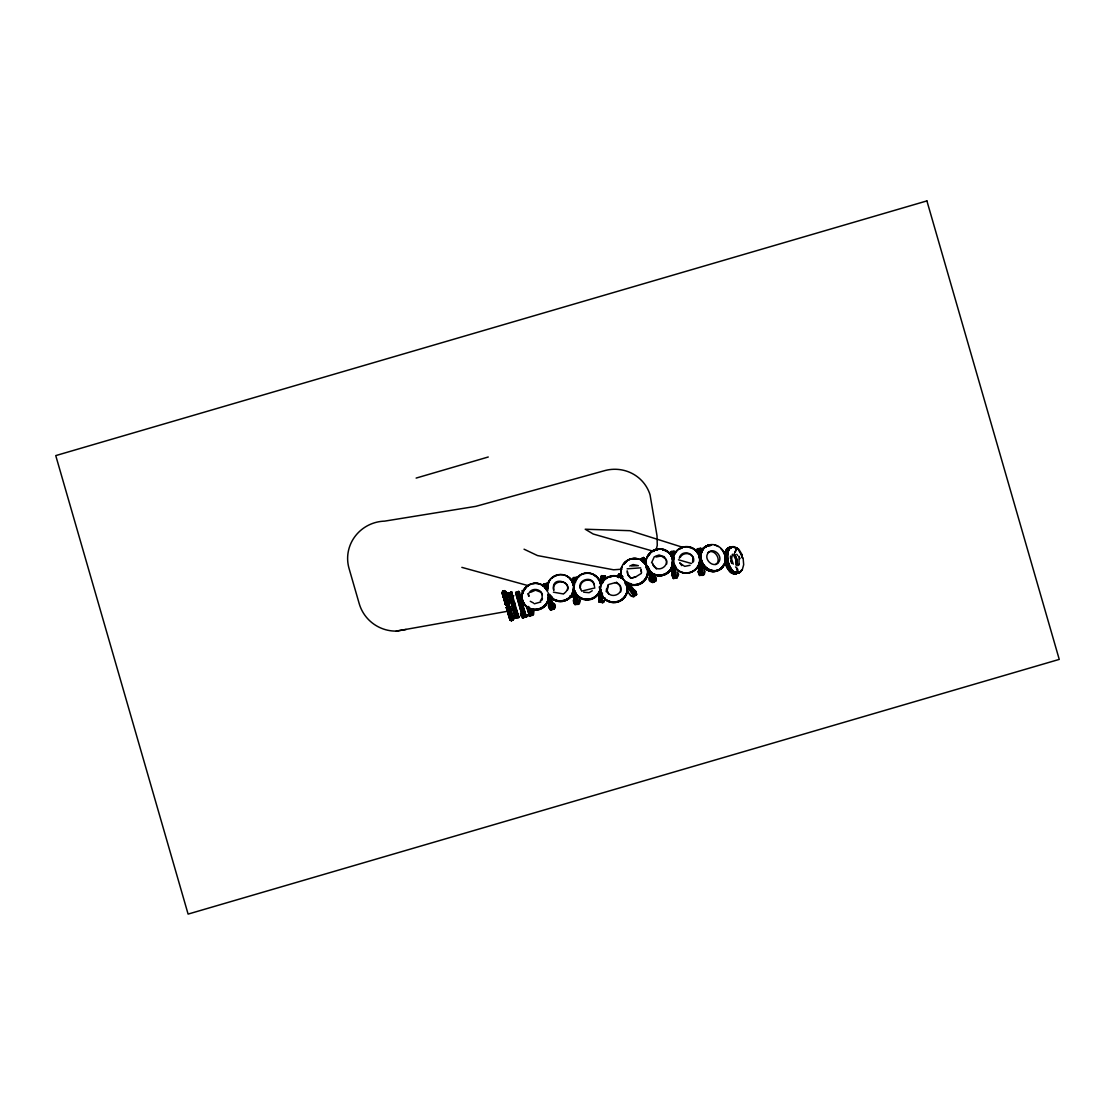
<?xml version="1.0" encoding="UTF-8"?>
<svg xmlns="http://www.w3.org/2000/svg" width="1115" height="1115" viewBox="0 0 1115 1115"><rect width="100%" height="100%" fill="white"/><g stroke="black" fill="none" stroke-linecap="round" stroke-linejoin="round"><path stroke-width="1.5" d="M599.34 587.967L599.382 586.685M726.172 557.389L726.687 557.165M726.353 557.514L726.409 557.835M727.189 559.298L726.534 559.66M727.022 559.117L726.673 559.869L726.646 559.061M699.635 567.911L699.384 569.584M547.953 585.347L547.911 588.859L548.009 585.514M678.241 574.573L677.209 576.692M697.99 571.382L699.216 575.033L701.447 574.713A13.505 0.808 85 0 1 699.384 562.852M698.38 571.451L698.478 572.734M671.606 558.322C674.018 560.288 669.404 574.35 672.275 565.361M672.206 565.347L672.373 561.765M672.345 565.528L672.526 562.169M666.672 564.065L666.519 560.552L664.206 556.706M693.474 561.723C695.871 552.97 681.265 548.803 679.272 558.281M573.291 600.205L573.668 602.393M572.971 583.619C575.131 586.253 569.723 605.807 573.709 587.326M606.239 591.689L606.504 588.887M606.63 591.731L606.894 588.929M520.468 613.919L522.294 617.877L524.385 617.264M520.858 614.017L521.137 615.856L522.587 616.86M528.677 596.107L527.994 593.751M529.054 596.204L528.343 593.556M548.301 605.779L550.127 609.752L551.535 609.431L549.625 603.675M548.692 605.877L548.97 607.731M735.51 566.964C741.768 570.546 733.294 576.483 730.269 571.619M580.357 587.229C579.981 580.371 590.114 577.319 593.556 583.27M567.605 590.002C570.35 578.783 550.726 579.535 553.89 590.49M527.395 614.839L527.172 616.497L525.862 617.194M735.844 564.957L735.802 559.702L733.517 555.033M737.057 565.863L737.001 559.396L734.172 553.653M739.064 564.218L739.022 558.963M620.748 591.828L620.288 585.64L616.372 582.142M656.052 550.253L657.265 545.319L657.014 535.744L650.059 494.851A37.576 36.572 -19.8 0 0 603.452 470.99L475.91 506.335L384.619 521.137A37.576 36.572 -19.8 0 0 349.023 568.357L359.169 603.494A38.008 37.659 18.5 0 0 396.229 631.118L508.203 611.159M671.801 573.668L671.69 575.898M704.234 574.601L705.056 571.521L703.774 568.929M630.728 583.702L627.787 582.741M671.272 568.748L672.192 565.124M692.54 562.587L693.014 557.361M572.037 593.431L573.333 590.448M554.81 606.727L554.81 605.361M729.057 548.176L731.886 547.298A13.505 7.443 77.1 0 0 725.14 555.465M541.765 600.358L542.461 598.657M732.388 554.239L731.607 558.936L733.252 564.176M738.548 565.5L739.078 564.19M742.172 570.197L743.677 564.72L743.106 557.946M651.522 562.852L654.407 556.552M736.012 549.834C731.928 557.765 739.58 546.852 734.269 546.935M608.051 584.706L606.797 589.905L608.581 593.947M608.372 585.556L607.104 590.769M718.311 562.643C723.928 556.399 713.363 546.615 708.373 552.664C702.798 558.922 713.349 568.678 718.339 562.629M579.326 602.393L579.187 598.866M680.206 557.416C682.478 552.761 689.697 552.176 692.527 556.58M704.095 573.333L704.248 570.336M529.067 592.999C532.022 587.173 541.583 588.971 542.406 595.062M540.343 600.985L542.155 597.807L542.127 594.295M651.606 572.58L654.477 577.904M649.515 570.49L651.815 573.152L649.362 570.295M604.469 600.539L603.522 601.25M635.62 594.657C633.111 599.312 629.111 594.894 627.801 591.034M636.135 594.225L636.08 591.87M592.26 590.769L589.096 592.692L583.675 592.19M530.489 592.386L535.507 590.197L540.566 592.093M564.037 593.473C577.11 583.521 550.908 573.765 553.584 589.626M676.178 568.12L674.547 564.706M571.563 580.762L573.04 584.051M571.716 581.18L573.096 584.218M629.724 566.072L633.097 564.538L638.393 565.681M631.076 578.295L635.759 576.845L641.32 573.431M736.346 572.051L737.6 570.197L736.541 568.859M708.025 552.482C714.576 548.134 722.255 560.427 715.663 564.552M651.606 580.845L652.805 582.657L652.331 582.002M655.564 556.176L659.077 555.005L664.219 556.706M655.885 557.04L661.237 555.981L665.725 558.922M690.074 565.305L684.708 566.364L680.234 563.409M579.34 603.717L580.344 600.567L579.284 598.128M533.541 614.686L533.862 611.48L532.078 609.25M513.527 595.521L513.82 595.842M508.175 602.184L508.482 602.978M512.83 619.578L509.025 606.588M631.62 565.946L637.069 565.709M416.132 478.084L488.259 456.997M530.169 615.522L532.775 614.909L532.273 613.668M534.308 603.8L540.845 601.961M608.79 584.455L615.09 582.685M631.327 578.1L635.759 576.845M730.632 548.064L731.329 547.883M581.765 591.062L594.95 587.926M627.104 587.368L625.794 583.814M519.423 592.246L519.534 592.762M528.928 616.024L527.757 614.741M396.229 631.118L406.139 629.487M734.98 572.357L735.691 572.274M698.213 566.42A13.505 0.808 85 0 0 699.983 574.866L700.15 575.005A13.505 0.808 85 0 1 698.422 566.406M677.084 577.695L678.631 574.532L677.363 571.939M622.017 569.18L613.557 569.793L537.486 555.563L524.05 549.193M627.104 568.817L640.637 567.842M576.093 603.201L577.682 603.104M573.305 591.926A13.505 0.906 86.8 0 0 575.173 603.828L575.34 603.954M577.194 603.842L578.504 603.773M553.416 592.177L563.563 593.988M614.867 582.601L618.309 583.828L620.595 586.504M461.847 567.368L528.426 585.723M654.003 551.437L593.194 534.015L585.208 529.221L630.156 530.698L682.91 547.381M678.464 559.786L691.412 563.493M550.42 608.734L549.361 608.219M533.486 602.992L530.266 601.278M569.876 595.898L572.803 597.208M631.383 595.856L629.794 594.016M598.922 601.752L603.94 602.225L605.097 597.933M654.63 567.117C659.69 571.953 668.554 565.807 666.212 559.702M656.47 568.985L652.637 564.12M553.667 603.898L554.559 604.776M532.329 610.128L533.472 611.591M654.826 576.037L656.164 578.378M650.742 581.222L649.571 579.019M634.937 590.309L635.926 591.452M630.017 577.026L627.717 574.35M630.323 577.891L628.038 575.215L627.146 570.796M553.416 603.006C555.939 604.274 556.413 610.1 552.273 609.027L552.413 609.612M550.336 595.48L552.622 597.919L550.266 595.521M681.739 565.639L679.746 562.643M653.432 565.751L654.63 567.117M677.418 572.873L678.115 573.932M540.566 592.079L541.709 593.487M641.696 558.044L644.066 561.946M640.456 559.173L641.78 560.594M655.313 580.441L655.968 581.013L654.589 577.695M654.157 581.04L654.63 581.709L654.087 580.19M653.111 581.598L653.571 582.253L653.028 580.734M738.813 549.249L742.06 554.629M738.729 550.434L741.573 555.172M736.722 554.28L737.684 555.577M655.118 576.803L655.718 577.932M735.621 548.357L736.067 549.319M644.777 559.033L643.62 557.528M643.731 557.695L645.71 561.082M643.313 557.918L644.177 559.34M643.146 558.016L643.996 559.437M642.575 558.308L643.439 559.73M654.115 579.368L654.965 580.804M641.348 558.95L642.379 560.274M653.934 579.466L654.798 580.887M640.749 559.256L641.613 560.678M644.707 558.908L645.892 560.998M644.108 559.214L645.292 561.305M643.94 559.312L646.477 563.842M643.369 559.605L644.554 561.695M642.324 560.148L643.508 562.239M642.142 560.246L643.327 562.336M644.512 561.598L645.947 564.204M644.024 561.849L645.446 564.469M647.871 567.298L649.515 570.699M645.947 567.214L646.519 568.079M648.052 566.768L649.683 569.89M647.481 567.061L652.136 576.107M646.993 567.326L652.819 578.769M646.254 567.716L652.916 580.957M674.631 565.138L676.248 568.079M649.055 574.127L647.467 571.047L648.874 574.211M652.01 572.511L653.474 575.396M651.411 572.831L652.693 575.8L651.244 572.915M649.627 573.765L651.076 576.65M649.028 574.072L650.491 576.957M648.846 574.169L650.31 577.054M573.807 602.741L574.49 603.995L577.18 603.675A13.505 0.906 86.8 0 1 575.368 591.814M734.952 554.838L736.778 559.437L737.21 564.399M653.418 575.326L654.644 577.807M652.832 575.633L653.878 578.211M652.094 576.023L653.306 578.504M651.035 576.567L652.261 579.061M650.435 576.887L651.662 579.368M650.268 576.971L651.481 579.466M735.788 557.389L736.834 563.897M731.928 563.089L731.245 560.957M654.407 577.793L655.313 579.716M653.989 578.016L655.16 581.11M653.251 578.406L654.157 580.316M652.763 578.657L654.115 581.668M652.191 578.95L653.097 580.873M651.592 579.256L652.498 581.18M651.425 579.354L652.777 582.365M547.005 583.619L546.963 583.842M546.155 583.856L546.671 585.417M545.556 584.037L545.514 584.26M544.873 583.87L545.416 585.361M544.413 584.371L544.371 584.595M543.758 584.553L543.73 584.79M554.197 608.553L554.308 608.609M553.361 608.79L553.402 608.567M551.423 609.361L551.646 609.083M550.768 609.557L550.81 609.32M523.688 590.434L523.646 590.657M523.033 590.448L522.851 590.894M522.419 590.797L522.196 591.075M532.413 615.466L532.329 615.048M531.409 615.215L531.451 614.978M519.172 591.744L519.13 591.981M529.625 616.274L529.04 614.616M517.722 592.177L518.043 593.779M517.193 592.33L517.151 592.553M516.384 592.567L516.705 594.17M515.743 592.748L516.245 594.309M526.168 616.748L526.405 616.456M525.527 616.929L525.834 616.943M524.914 617.111L524.956 616.888M523.59 617.501L523.618 617.278M511.492 592.19L511.464 592.427M510.851 592.386L510.809 592.609M510.238 592.567L510.21 592.79M509.708 592.72L510.029 594.337M509.053 592.734L508.872 593.18M508.454 593.082L508.231 593.375M508.119 592.818L508.579 594.755M517.444 617.501L517.471 617.278M516.914 617.654L516.942 617.431M504.133 590.657L506.768 600.177M516.301 617.835L516.343 617.612M503.729 590.866L503.91 591.8M516.106 617.891L516.147 617.668M509.346 604.051L509.039 603.02M515.646 618.031L515.688 617.794M503.534 593.25L502.907 590.811L504.496 596.636M515.464 618.086L515.492 617.849M502.642 591.089L502.642 591.312M502.935 592.009L503.381 593.933M508.733 605.877L509.29 607.996M502.712 594.42L502.043 592.567L502.391 593.738M512.998 616.943L513.653 618.811L513.304 617.626M507.409 605.793L506.614 603.745L507.088 604.915M512.552 617.375L512.259 616.456M506.851 605.654L507.2 607.187M505.959 604.999L505.067 602.922M506.963 608.525L506.558 607.299L507.604 610.588M507.353 608.679L507.646 609.487M512.579 620.316L512.496 619.355M506.795 607.982L506.349 607.313L507.018 609.78M506.391 607.633L507.06 609.501M509.625 617.961L510.154 619.536M509.876 619.41L510.126 620.177L509.123 616.637L509.597 618.142M594.309 584.929C592.567 574.755 576.399 580.051 580.594 588.943M580.316 588.163L581.347 590.602M649.083 577.096C647.216 583.521 656.679 583.675 656.178 578.574M655.411 579.493L655.759 580.804M654.826 579.8L655.341 581.027M643.55 557.375L643.815 558.559M652.846 580.831L653.376 582.058M652.428 581.054L652.944 582.267M509.165 607.187L509.262 607.912M674.018 558.253L673.767 561.458M652.944 564.984L652.637 563.284M647.94 567.73L647.759 566.545M607.327 591.647C610.142 598.588 622.407 595.229 620.818 587.382M594.002 584.065L594.56 586.643M509.43 607.856L510.475 611.94M553.807 607.382L554.197 609.097L554.043 608.386M554.057 608.762L552.998 605.487M545.514 583.884L545.946 585.208M553.165 607.564L553.597 608.902M545.374 585.222L544.831 583.702L544.984 584.413M552.97 607.619L553.402 608.957M544.371 584.218L544.761 585.403M552.357 607.8L552.942 609.459L552.789 608.748M551.827 607.954L552.26 609.292M551.033 608.191L551.465 609.515M550.573 608.33L551.019 609.389M550.378 608.386L550.81 609.71M532.468 613.612L532.9 614.95M531.827 613.808L532.259 615.132M532.064 615.187L531.019 611.926M530.489 614.198L531.075 615.856L530.921 615.146M529.695 614.435L530.461 616.024L530.308 615.313M529.667 615.898L528.621 612.623M519.116 591.591L519.562 592.915M518.935 591.647L519.367 592.971M518.475 591.786L518.907 593.11M518.28 591.842L518.726 593.166M526.405 616.846L525.36 613.571M525.778 615.578L526.224 616.902M517.681 592.009L518.071 593.208M525.332 615.703L525.764 617.041M525.137 615.759L525.569 617.097M524.524 615.94L524.97 617.264M523.994 616.093L524.426 617.417M522.587 614.393L523.827 617.599M523.228 616.47L523.883 617.515M522.545 616.511L523.325 618.114L523.172 617.403M511.646 591.981L512.036 593.166M518.489 615.912L518.935 617.236M518.74 617.292L517.695 614.017M517.848 616.093L518.28 617.431M517.653 616.149L518.099 617.487M517.485 617.654L514.74 608.762M516.956 617.822L515.911 614.546M508.412 592.929L508.844 594.253M508.217 592.985L508.649 594.309M516.343 617.989L515.297 614.727M515.715 616.72L516.147 618.044M515.074 616.916L515.701 618.184M505.653 591.354L506.001 592.497M505.583 591.703L505.792 592.511M509.067 603.912L508.454 601.961M504.384 590.588L504.733 591.326M513.276 617.822L513.625 618.978M508.454 604.428L508.705 605.194M513.081 617.919L513.416 618.992M503.701 590.783L503.952 591.549M508.607 605.222L507.534 601.835M512.412 616.957L512.649 617.64L512.44 616.79M503.673 591.633L503.423 591.089M508.008 604.567L508.356 605.292M512.315 617.445L512.343 617.264M513.053 620.275L512.956 620.079M502.99 590.992L503.339 591.731M507.924 605.417L507.325 603.536M507.395 604.748L507.646 605.501M512.705 620.372L512.008 618.518L512.482 619.689M507.339 606.072L507.701 606.811M512.036 619.731L512.301 620.372M503.52 595.117L503.004 593.598L503.297 594.42M506.726 604.943L506.977 605.696M507.102 606.142L507.353 606.908L506.99 606.17M502.28 592.386L502.614 593.445M506.614 604.971L506.865 605.738M511.674 620.679L511.423 619.912L511.562 620.707M502.071 592.4L502.433 593.542M505.555 603.773L505.875 604.846M510.963 620.038L511.325 620.776M505.346 603.8L505.694 604.943L505.374 603.591M509.959 617.668L510.168 618.365M505.374 604.093L505.778 605.097L505.276 602.894M506.781 608.623L506.433 607.466L506.754 608.818M509.903 618.853L510.238 619.912L509.931 618.658M509.694 618.867L510.043 620.024M730.924 561.04L731.691 563.479M553.193 605.431L553.848 607.522M552.357 605.682L553.193 607.717M552.399 607.94L550.963 603.285M551.214 606.016L551.869 608.107M550.42 606.253L551.061 608.33M550.615 608.469L548.984 603.856M549.765 606.435L550.42 608.525M531.855 611.675L532.51 613.766M531.674 611.731L532.315 613.821M531.214 611.87L531.855 613.947M530.406 612.093L531.479 615.104M529.876 612.26L530.531 614.337M529.277 612.428L529.918 614.518M529.736 614.574L527.381 606.867M529.081 614.755L526.74 607.062M525.179 613.626L526.015 615.661M524.719 613.766L525.36 615.842M524.524 613.821L525.179 615.898M523.911 614.003L524.566 616.079M523.381 614.156L524.036 616.233M522.768 614.337L523.423 616.414M522.127 614.518L522.782 616.609M522.587 616.665L520.245 608.957M517.89 613.961L518.531 616.051M517.89 616.233L515.353 608.595M515.757 616.86L511.45 602.504M515.297 616.999L512.956 609.292M514.461 614.964L515.116 617.055M505.848 591.94L506.28 593.375M506.071 593.403L505.722 591.494M508.635 601.877L509.081 603.313M505.68 593.445L506.196 595.619M513.109 617.166L513.402 618.086L513.039 616.665M512.802 617.041L513.694 619.132L513.471 618.254M508.106 603.299L508.482 604.511M507.646 603.438L508.133 604.609M507.409 604.818L503.395 591.006M512.05 619.815L509.039 609.654M511.395 618.686L511.994 620.372M506.266 603.842L506.74 605.013M511.437 619.996L510.503 617.32M505.151 600.678L505.611 602.588M507.98 609.78L507.283 607.09M510.712 618.895L511.074 620.01L510.614 618.923M502.893 594.337L502.377 592.762M505.666 602.839L504.788 599.94M507.562 609.25L507.869 610.198M510.015 617.919L508.593 611.773M506.656 608.358L506.949 609.278M641 569.207L641.571 572.762M552.413 602.853L553.221 605.557M553.04 605.612L551.312 599.87M551.758 603.048L552.58 605.738M552.385 605.793L550.657 600.065M550.434 603.438L551.242 606.128M550.643 606.309L548.914 600.581M531.075 609.097L531.897 611.787M530.879 609.152L531.702 611.842M530.419 609.292L531.242 611.982M530.238 609.347L531.061 612.037M530.447 612.219L528.719 606.476M529.095 609.668L529.918 612.372M528.482 609.849L529.304 612.553M528.649 612.734L526.921 607.006M524.58 610.992L525.402 613.696M524.385 611.048L525.207 613.752M523.925 611.187L524.747 613.877M523.743 611.243L524.552 613.933M523.13 611.424L523.952 614.114M522.601 611.577L523.409 614.267M521.792 611.814L522.81 614.449M521.346 611.94L522.154 614.644M517.095 611.382L517.918 614.086M517.722 614.142L515.994 608.4M516.454 611.577L517.276 614.267M515.938 614.658L510.572 596.344M515.325 614.839L510.74 599.271M513.667 612.386L514.489 615.09M506.154 592.915L506.642 594.546M505.973 593.013L506.851 595.968M508.287 600.706L508.775 602.323M508.092 600.776L508.565 602.351M512.635 615.773L513.123 617.403M505.917 594.197L506.238 595.34M512.44 615.856L512.914 617.431M505.639 594.114L506.321 596.358M510.266 609.264L510.586 610.421M505.834 595.452L505.541 594.504L505.903 595.452M507.646 601.807L508.119 603.368M510.001 609.194L510.67 611.438M512.468 618.449L511.172 614.337M507.2 601.947L507.771 603.466M511.548 617.013L512.12 618.546M507.339 603.591L503.896 591.731M506.726 603.773L504.064 594.755M511.409 618.755L507.743 606.086M506.154 602.239L506.628 603.8M511.088 618.853L508.426 609.835M505.513 600.832L505.792 601.765M505.806 602.351L506.377 603.87M507.59 607.996L508.064 609.557M505.109 600.957L505.708 602.184M509.862 615.912L510.154 616.86M510.154 617.417L510.74 618.95M502.781 593.933L503.255 595.508M509.457 616.024L510.057 617.25M502.586 593.961L503.604 597.292M505.388 603.285L504.356 599.982L504.761 601.556M509.485 616.191L509.792 617.18M504.705 601.738L505.193 603.368M506.935 609.041L507.966 612.372M509.736 618.365L508.705 615.062M509.067 616.818L509.541 618.449M552.427 602.95L550.531 596.525M551.786 603.131L549.221 594.476M550.057 600.246L550.991 603.368M550.448 603.522L547.897 594.866M548.719 600.637L549.653 603.759M548.259 600.762L549.193 603.884M548.078 600.818L548.998 603.94M528.175 606.63L529.109 609.766M527.576 606.811L528.51 609.933M524.594 611.076L521.708 601.292M524.412 611.132L521.527 601.347M523.952 611.271L522.043 604.846M523.757 611.327L521.067 601.487M522.224 608.372L523.158 611.508M522.614 611.661L517.458 593.807M520.886 608.762L522.015 611.842M521.36 612.024L516.803 596.316M517.123 611.466L513.332 598.518M516.468 611.661L511.715 596.009M513.694 612.47L509.318 596.706M506.642 594.365L507.074 595.828M506.545 594.211L507.06 595.926M507.869 599.312L508.37 601.027M510.907 609.292L511.409 611.006M507.673 599.396L508.175 601.069M510.795 609.501L511.2 611.048M512.217 614.393L512.719 616.107M506.224 595.187L506.572 596.441M512.092 614.532L512.524 616.149M510.572 610.253L510.921 611.508M507.66 601.849L505.457 594.351M511.576 614.212L511.952 615.466M507.018 600.079L507.548 601.891M510.182 610.518L510.517 611.633M506.67 600.177L507.311 601.961M511.018 615.257L511.66 617.027M505.917 602.365L503.729 594.853M509.973 615.55L510.517 617.362M505.025 599.926L505.82 602.393M509.625 615.661L510.266 617.431M503.186 595.229L503.618 596.832M507.534 610.309L508.022 611.982M502.976 595.257L503.478 596.971M504.301 600.358L504.983 602.002M507.325 610.337L507.827 612.051M508.844 615.396L509.346 617.069M504.273 600.469L504.802 602.072M507.325 610.518L507.757 611.968M508.649 615.438L509.151 617.153M551.312 599.926L549.681 594.337M550.671 600.107L549.04 594.532M550.057 600.288L548.427 594.699M547.939 597.278L548.914 600.623M522.224 608.428L518.001 593.654M521.081 608.762L516.858 593.974M520.9 608.818L518.029 598.936M520.245 608.999L516.607 596.372M514.754 608.818L511.102 596.191M511.98 605.989L512.97 609.334M507.91 599.508L507.018 596.232L507.423 597.849M512.273 614.574L510.837 609.668M507.715 599.549L506.74 596.232M512.064 614.63L511.102 611.313M506.865 597.947L507.255 599.215M506.656 598.03L507.046 599.34M511.228 613.027L511.604 614.295M510.907 613.208L511.478 615.146M511.13 615.243L509.011 607.926M505.165 598.532L505.736 600.469M504.315 596.943L504.691 598.267M509.736 615.647L507.632 608.33M504.092 597.069L504.482 598.351M508.44 612.149L508.83 613.417M503.632 596.748L505.053 601.612M509.137 615.02L508.384 612.47M503.436 596.79L503.924 598.462M504.05 598.811L504.538 600.483M507.966 611.912L508.956 615.132M503.855 598.866L504.342 600.553M507.785 611.87L508.273 613.543M507.715 612.288L508.691 615.619M508.161 613.975L508.621 615.55M514.238 601.682L515.214 605.055M514.572 605.25L511.325 593.807M505.639 596.288L506.21 598.239M509.987 611.355L510.558 613.32M504.245 596.692L504.816 598.644M504.036 597.403L504.412 598.671M503.562 597.166L504.412 600.121M507.91 612.246L508.761 615.201M503.367 597.222L503.855 598.894M553.472 608.86L553.584 608.511M550.88 609.612L551.005 609.264M523.046 617.752L522.977 617.459M520.803 598.128L521.722 601.333M521.541 601.389L520.036 595.368M520.161 598.323L521.081 601.529M520.886 601.584L518.796 593.417M510.545 599.326L511.464 602.532M509.903 599.522L510.823 602.727M506.489 594.602L506.99 596.316M506.294 594.671L506.795 596.358M510.656 609.752L511.144 611.438M510.865 611.759L510.001 608.692M510.266 610.518L510.865 611.814M505.889 596.232L505.011 592.748M507.869 608.26L508.858 611.717M502.907 595.647L503.409 597.361M507.269 610.713L507.771 612.428M547.827 590.309L546.629 585.277M546.42 587.661L547.214 590.49M545.89 587.814L546.685 590.643M519.381 595.563L520.189 598.393M517.249 596.191L518.057 599.02M513.346 598.588L511.966 593.612M512.37 595.828L513.165 598.644M509.959 596.525L510.572 599.41M509.123 596.762L509.931 599.591M512.691 615.424L513.165 617.097M510.461 608.302L510.935 609.975M512.496 615.508L512.97 617.125M506.099 593.236L506.586 594.894M510.266 608.4L510.726 610.003M505.917 593.319L506.377 594.936M505.513 594.741L505.792 595.731M504.663 592.859L505.123 594.49M508.579 608.051L509.053 609.696M503.966 593.124L504.412 594.699M507.966 608.232L508.44 609.863M509.903 615.633L510.196 616.637M505.443 600.846L505.75 601.933M509.792 615.926L510.099 616.999M503.269 593.264L503.632 594.922M507.98 610.003L507.52 608.358L507.827 610.421M509.318 616.442L509.778 618.044M504.97 601.361L505.43 602.978M507.088 609.32L507.548 610.936M502.74 594.253L503.2 595.856M504.761 601.403L505.248 603.062M506.879 609.347L507.367 611.02M502.531 594.281L503.004 595.94M506.893 609.584L507.269 610.881M547.27 585.082L547.897 587.354M547.702 587.41L546.726 583.744M546.434 585.333L547.061 587.591M545.834 585.514L546.448 587.772M545.918 587.926L544.942 584.26M545.305 588.107L544.022 583.939L544.176 584.65M544.691 585.849L545.124 588.163M519.451 593.222L520.064 595.48M519.255 593.278L519.869 595.535M516.663 594.03L517.29 596.302M516.203 594.17L516.83 596.427M516.022 594.225L516.635 596.483M512.398 595.926L511.409 592.274M510.768 592.455L511.757 596.121M510.517 594.044L511.144 596.302M509.987 594.197L510.614 596.455M510.001 596.636L509.011 592.971M509.193 594.434L509.806 596.692M508.733 594.56L509.346 596.818M508.538 594.616L509.165 596.873M510.168 607.243L510.586 608.734M512.858 616.748L513.248 618.184M505.806 592.163L506.238 593.654M510.377 608.762L509.806 606.644M512.301 616.219L512.524 617.027M505.625 592.26L506.029 593.682M505.653 593.612L505.917 594.63M510.057 608.943L510.266 609.71M504.663 591.507L505.025 592.804M504.565 591.535L504.928 592.846M508.677 606.685L508.928 608.023M508.607 608.107L508.064 606.072M507.994 608.288L507.102 604.581M506.419 603.452L506.99 605.57L506.321 603.48M507.534 607.02L507.882 608.316M505.43 601.668L505.639 602.435M509.778 616.734L510.043 617.752M503.478 595.34L503.046 593.807M505.471 601.863L505.694 602.671M507.534 609.417L507.757 610.226M509.667 617.682L510.071 619.118M503.172 594.337L503.395 595.159M505.318 602.602L505.722 604.037M506.795 608.26L507.2 609.696M509.457 617.71L509.889 619.201M502.447 593.18L502.851 594.616M505.109 602.63L505.625 604.804M502.238 593.208L502.656 594.699M547.312 585.222L546.615 583.187L546.768 583.898M546.071 583.925L546.475 585.473M545.472 584.107L545.876 585.654M544.134 584.497L544.538 586.03M543.674 584.636L544.078 586.169M543.897 586.225L543.381 584.135L543.535 584.845M522.991 590.685L523.2 592.274M522.796 590.741L523.158 592.135M522.559 592.469L522.28 590.476M519.479 593.361L518.782 591.326L518.935 592.037M518.893 591.884L519.297 593.417M518.837 593.556L518.322 591.452L518.475 592.163M518.642 593.612L518.14 591.507L518.294 592.218M517.109 592.4L517.499 593.947M516.9 594.114L516.384 592.023L516.343 592.79M515.66 592.832L516.064 594.365M512.008 593.751L511.492 591.661L511.646 592.372M511.172 594.002L510.851 591.842L511.005 592.553M510.154 592.636L510.558 594.17M508.83 593.027L509.234 594.56M508.37 593.166L508.775 594.699M513.123 617.724L513.402 618.602M510.322 607.773L509.931 606.267M505.639 591.466L505.973 592.692M512.844 619.257L513.053 620.052M505.443 591.563L505.764 592.72M512.398 619.382L512.635 620.275M504.454 590.699L504.593 591.605M508.468 605.877L508.593 606.783M504.008 590.825L504.245 591.717M507.436 604.483L507.799 606.03L507.646 605.292M511.116 619.759L511.311 620.999L511.005 619.787M507.548 607.09L507.214 605.417M507.395 608.888L507.618 609.654M502.726 591.201L502.851 592.121M503.353 594.1L503.172 593.333M509.722 618.672L510.071 619.898M505.583 603.577L505.903 604.72M506.614 607.577L506.935 608.72M502.266 592.497L502.586 593.64M551.451 609.138L551.618 609.849M546.155 583.312L546.127 584.079M526.21 616.511L526.364 617.222M515.743 592.218L515.701 592.985M518.74 616.902L518.893 617.612M518.28 617.041L518.238 617.808M508.259 592.609L508.412 593.319M513.276 618.351L513.485 619.146M507.311 605.389L507.45 606.253M510.099 619.285L510.308 620.079M506.963 605.487L507.004 606.393M502.21 592.218L502.238 593.11M700.778 556.315L700.791 556.51M731.287 560.957L730.882 556.594M700.819 574.95L700.805 574.769A13.505 0.808 85 0 1 698.743 562.908M575.995 603.731L576.009 603.912A13.505 0.906 86.8 0 1 574.183 591.87M575.8 603.745L575.814 603.926A13.505 0.906 86.8 0 1 573.974 591.884M641.223 570.086L641.264 571.911M627.452 571.661L627.494 573.472M730.506 556.092L730.52 558.531M734.074 547.563A2.843 2.774 -19.8 0 1 735.147 547.967M600.483 589.793A13.505 13.143 -19.8 0 1 574.49 590.727M574.35 583.912A13.505 13.143 -19.8 0 1 575.633 580.678M577.723 577.877A13.505 13.143 -19.8 0 1 579.493 576.33M593.933 575.201A13.505 13.143 -19.8 0 1 600.358 582.978M600.344 589.389A13.505 13.143 -19.8 0 1 574.337 590.323M574.211 583.507A13.505 13.143 -19.8 0 1 580.33 575.284M581.347 574.713A13.505 13.143 -19.8 0 1 583.549 573.849M584.678 573.556A13.505 13.143 -19.8 0 1 590.504 573.598M591.633 573.904A13.505 13.143 -19.8 0 1 600.205 582.574M600.274 589.208A13.505 13.143 -19.8 0 1 574.281 590.142M573.751 586.741A13.505 13.143 -19.8 0 1 580.26 575.103M581.291 574.532A13.505 13.143 -19.8 0 1 600.149 582.392M547.242 588.748A13.505 13.143 -19.8 0 1 548.956 582.114M573.654 584.567A13.505 13.143 -19.8 0 0 570.1 578.769A13.505 13.143 -19.8 0 1 573.668 584.608M547.256 588.79A13.505 13.143 -19.8 0 1 548.97 582.155M574.058 587.689A13.505 13.143 -19.8 0 1 549.026 595.006M547.13 588.469A13.505 13.143 -19.8 0 1 550.183 579.898M551.814 578.239A13.505 13.143 -19.8 0 1 556.942 575.452M567.173 576.469A13.505 13.143 -19.8 0 1 573.556 584.288M563.828 574.992A13.505 13.143 -19.8 0 1 571.284 595.521A13.505 13.143 -19.8 0 1 548.928 594.741M547.047 588.204A13.505 13.143 -19.8 0 1 562.671 574.769M547.493 591.466A13.505 13.143 -19.8 0 1 562.615 574.629A13.505 13.143 -19.8 0 1 571.563 594.908A13.505 13.143 -19.8 0 1 548.873 594.602M573.89 585.027A13.505 0.906 86.8 0 1 574.476 577.793M578.532 603.633A13.505 0.906 86.8 0 1 576.901 595.187M576.385 579.647A13.505 0.906 86.8 0 1 576.957 577.654M576.803 602.184A13.505 0.906 86.8 0 1 574.81 591.842M574.518 584.999A13.505 0.906 86.8 0 1 575.103 577.751M575.033 582.044A13.505 0.906 86.8 0 1 575.661 577.723M578.058 603.661A13.505 0.906 86.8 0 1 576.427 595.215M575.911 579.675A13.505 0.906 86.8 0 1 576.776 578.81M577.863 603.675A13.505 0.906 86.8 0 1 576.232 595.229M575.675 582.002A13.505 0.906 86.8 0 1 576.58 578.824M578.727 603.633A13.505 0.906 86.8 0 1 577.11 595.173M576.594 579.647A13.505 0.906 86.8 0 1 577.166 577.64M573.681 585.04A13.505 0.906 86.8 0 1 574.281 577.807M575.368 603.814A13.505 0.906 86.8 0 1 573.5 591.912M573.208 585.068A13.505 0.906 86.8 0 1 573.807 577.821M573.012 585.082A13.505 0.906 86.8 0 1 573.598 577.835M624.484 580.776A13.505 13.143 -19.8 0 1 619.522 601.208A13.505 13.143 -19.8 0 1 600.734 591.577M611.898 576.288A13.505 13.143 -19.8 0 0 609.626 576.887A13.505 13.143 -19.8 0 1 611.856 576.148M616.581 576.288A13.505 13.143 -19.8 0 1 621.919 578.462A13.505 13.143 -19.8 0 0 618.783 576.734M624.553 580.971A13.505 13.143 -19.8 0 1 619.592 601.389A13.505 13.143 -19.8 0 1 600.804 591.772M609.696 577.082A13.505 13.143 -19.8 0 1 611.968 576.483M616.637 576.469A13.505 13.143 -19.8 0 1 618.909 577.068M626.268 583.535A13.505 13.143 -19.8 0 1 617.822 601.696A13.505 13.143 -19.8 0 1 600.692 591.438M603.076 581.584A13.505 13.143 -19.8 0 1 604.623 579.828M605.487 579.047A13.505 13.143 -19.8 0 1 608.483 577.194M626.226 583.424A13.505 13.143 -19.8 0 1 617.78 601.57A13.505 13.143 -19.8 0 1 600.65 591.326M601.361 584.525A13.505 13.143 -19.8 0 1 621.836 578.197M673.139 561.793A13.505 13.143 -19.8 0 1 646.895 566.95A13.505 13.143 -19.8 0 0 673.112 561.681M657.85 549.653A13.505 13.143 -19.8 0 0 655.564 550.211A13.505 13.143 -19.8 0 1 657.808 549.556A13.505 13.143 -19.8 0 0 647.662 556.733A13.505 13.143 -19.8 0 1 649.711 554.016M662.519 549.751A13.505 13.143 -19.8 0 1 672.512 558.42A13.505 13.143 -19.8 0 0 662.477 549.639A13.505 13.143 -19.8 0 1 672.457 558.267M673.084 561.639A13.505 13.143 -19.8 0 1 660.331 575.688A13.505 13.143 -19.8 0 1 646.198 563.437M647.676 556.775A13.505 13.143 -19.8 0 1 649.669 553.918M689.237 547.423A13.338 12.976 -19.8 0 1 699.649 561.584A13.338 12.976 -19.8 0 1 685.962 573.208A13.338 12.976 -19.8 0 1 673.167 561.082M674.617 554.476A13.338 12.976 -19.8 0 1 676.582 551.632M679.23 549.388A13.338 12.976 -19.8 0 1 682.366 547.883M689.182 547.005A13.505 13.143 -19.8 0 1 699.718 561.347A13.505 13.143 -19.8 0 1 685.864 573.124A13.505 13.143 -19.8 0 1 672.916 560.831M674.38 554.141A13.505 13.143 -19.8 0 1 688.025 546.838M621.097 571.005A13.505 13.143 -19.8 0 0 622.198 577.723A13.505 13.143 -19.8 0 1 621.111 571.047M624.302 563.674A13.505 13.143 -19.8 0 1 625.989 562.044A13.505 13.143 -19.8 0 0 624.316 563.716M632.358 559.145A13.505 13.143 -19.8 0 1 635.871 558.991A13.505 13.143 -19.8 0 0 632.372 559.186M642.226 560.915A13.505 13.143 -19.8 0 1 645.237 579.27A13.505 13.143 -19.8 0 1 626.449 582.532M622.045 577.319A13.505 13.143 -19.8 0 1 621.766 567.228M638.031 558.991A13.505 13.143 -19.8 0 0 623.438 564.176A13.505 13.143 -19.8 0 1 639.09 559.186M647.578 569.277A13.505 13.143 -19.8 0 1 626.393 582.392A13.505 13.143 -19.8 0 0 647.494 573.807A13.505 13.143 -19.8 0 0 630.992 558.81A13.505 13.143 -19.8 0 0 623.829 580.037M622.003 577.18A13.505 13.143 -19.8 0 1 621.71 567.103M642.184 560.775A13.505 13.143 -19.8 0 1 646.575 566.002M725.349 557.807A13.338 11.819 60 0 1 715.454 570.671A13.338 11.819 60 0 1 701.433 559.925A13.338 11.819 60 0 1 708.875 545.193M715.175 545.235A13.338 11.819 60 0 1 718.227 546.545M723.119 551.312A13.338 11.819 60 0 1 724.625 554.448M725.21 561.319A13.505 11.958 60 0 1 705.168 567.089A13.505 11.958 60 0 1 708.638 545.151M720.834 548.608A13.505 11.958 60 0 1 724.569 554.517M721.684 567.702A13.505 11.958 60 0 1 701.21 563.326A13.505 11.958 60 0 1 710.882 545.235M721.558 567.591A13.338 11.819 60 0 1 701.349 563.27A13.338 11.819 60 0 1 710.91 545.388M725.057 561.277A13.338 11.819 60 0 1 705.265 566.978A13.338 11.819 60 0 1 708.694 545.305M711.44 544.914A13.505 11.958 60 0 0 702.617 564.552A13.505 11.958 60 0 0 723.942 564.678A13.338 11.819 60 0 1 704.931 567.173A13.338 11.819 60 0 1 705.544 546.782M708.36 545.5A13.338 11.819 60 0 1 711.454 545.068M723.579 564.72A13.338 11.819 60 0 1 702.52 564.594A13.505 11.958 60 0 1 711.217 545.04M711.231 545.207A13.338 11.819 60 0 0 702.52 564.594A13.505 11.958 60 0 0 723.719 564.803M721.405 567.856A13.505 11.958 60 0 1 700.945 563.479A13.505 11.958 60 0 1 710.617 545.388M721.293 567.744A13.338 11.819 60 0 1 701.92 564.943A13.338 11.819 60 0 1 707.523 545.974M676.972 578.197A13.505 0.808 85 0 1 675.007 565.626M674.324 553.57A13.505 0.808 85 0 1 675.063 552.706M674.282 578.42A13.505 0.808 85 0 1 672.331 565.863M671.676 556.12A13.505 0.808 85 0 1 672.387 552.942M676.303 578.253A13.505 0.808 85 0 1 674.338 565.681M673.822 558.852A13.505 0.808 85 0 1 674.394 552.775M676.108 578.267A13.505 0.808 85 0 1 673.85 562.197M673.627 558.88A13.505 0.808 85 0 1 674.199 552.789M674.923 578.364A13.505 0.808 85 0 1 672.958 565.807M672.443 558.977A13.505 0.808 85 0 1 673.014 552.887M675.467 578.323A13.505 0.808 85 0 1 673.223 562.253M673 558.936A13.505 0.808 85 0 1 673.572 552.845M674.087 578.448A13.505 0.808 85 0 1 672.136 565.876M671.481 556.134A13.505 0.808 85 0 1 672.192 552.97M673.767 577.807A13.505 0.808 85 0 1 671.997 569.361M671.007 556.176A13.505 0.808 85 0 1 671.718 552.998M673.572 577.821A13.505 0.808 85 0 1 671.801 569.375M670.812 556.19A13.505 0.808 85 0 1 671.509 553.026M627.703 582.434A13.505 1.115 49.7 0 1 635.801 594.267M619.076 574.309A13.505 1.115 49.7 0 1 622.686 576.943M629.376 584.107A13.505 1.115 49.7 0 1 635.954 594.128M619.745 575.229A13.505 1.115 49.7 0 1 622.839 576.817M624.902 583.34A13.338 1.101 49.7 0 1 633.654 595.87M617.139 576.176A13.338 1.101 49.7 0 1 619.048 577.166M625.529 582.797A13.338 1.101 49.7 0 1 634.282 595.34M617.766 575.633A13.338 1.101 49.7 0 1 621.334 578.239M625.947 582.434A13.338 1.101 49.7 0 1 634.7 594.978M618.184 575.284A13.338 1.101 49.7 0 1 621.752 577.877M626.588 581.905A13.338 1.101 49.7 0 1 635.341 594.448M618.825 574.741A13.338 1.101 49.7 0 1 622.393 577.347M626.797 586.281A13.338 1.101 49.7 0 1 633.292 596.177M617.501 576.455A13.338 1.101 49.7 0 1 618.686 577.472M626.644 586.406A13.338 1.101 49.7 0 1 633.139 596.316M617.348 576.594A13.338 1.101 49.7 0 1 618.546 577.598M626.435 582.03A13.338 1.101 49.7 0 1 635.188 594.574M618.672 574.866A13.338 1.101 49.7 0 1 622.24 577.472M703.342 574.573A13.505 0.808 85 0 1 701.237 562.685M700.582 552.942A13.505 0.808 85 0 1 700.987 548.636M703.537 574.546A13.505 0.808 85 0 1 701.433 562.671M700.778 552.929A13.505 0.808 85 0 1 701.182 548.622M698.101 553.152A13.505 0.808 85 0 1 698.506 548.859M698.729 553.096A13.505 0.808 85 0 1 699.133 548.803M702.046 574.685A13.505 0.808 85 0 1 699.732 560.455M699.286 553.054A13.505 0.808 85 0 1 699.69 548.747M702.868 574.615A13.505 0.808 85 0 1 700.554 560.385M700.109 552.984A13.505 0.808 85 0 1 700.513 548.678M697.433 553.221A13.505 0.808 85 0 1 697.837 548.914M697.196 550.921A13.505 0.808 85 0 1 697.628 548.928M702.673 574.629A13.505 0.808 85 0 1 700.359 560.399M699.913 552.998A13.505 0.808 85 0 1 700.318 548.692M548.998 596.636A13.505 13.143 -19.8 0 1 535.716 610.198A13.505 13.143 -19.8 0 1 522.085 597.417M522.503 593.988A13.505 13.143 -19.8 0 1 525.904 587.981M542.127 585.417A13.505 13.143 -19.8 0 1 547.117 590.1M548.901 596.344A13.505 13.143 -19.8 0 1 530.447 609.069A13.505 13.143 -19.8 0 1 525.806 587.703M526.656 586.908A13.505 13.143 -19.8 0 1 528.566 585.528M542.029 585.138A13.505 13.143 -19.8 0 1 547.019 589.821M548.803 596.093A13.505 13.143 -19.8 0 1 536.691 609.571A13.505 13.143 -19.8 0 1 522.127 599.159A13.505 13.143 -19.8 0 1 531.688 583.814A13.505 13.143 -19.8 0 0 522.127 599.159A13.505 13.143 -19.8 0 0 536.677 609.529A13.505 13.143 -19.8 0 0 548.789 596.051M532.845 583.577A13.505 13.143 -19.8 0 1 546.921 589.556A13.505 13.143 -19.8 0 0 532.831 583.535M548.078 592.553A13.338 12.976 -19.8 0 1 533.137 609.18A13.338 12.976 -19.8 0 1 524.301 589.152A13.338 12.976 -19.8 0 1 546.712 589.459M599.982 601.612A13.338 1.31 -85 0 1 599.076 592.929M600.037 582.797A13.338 1.31 -85 0 1 602.086 575.967M599.772 601.598A13.338 1.31 -85 0 1 598.88 592.901M599.842 582.783A13.338 1.31 -85 0 1 601.891 575.953M602.699 582.95A13.505 1.338 -85 0 1 604.999 577.249M602.644 602.002A13.505 1.338 -85 0 1 601.724 593.208M600.65 601.668A13.338 1.31 -85 0 1 599.982 589.57M600.706 582.852A13.338 1.31 -85 0 1 602.755 576.037M601.278 601.724A13.338 1.31 -85 0 1 600.609 589.626M601.333 582.908A13.338 1.31 -85 0 1 603.382 576.093M601.821 601.779A13.338 1.31 -85 0 1 601.152 589.668M601.891 582.964A13.338 1.31 -85 0 1 603.94 576.134M603.633 580.121A13.505 1.338 -85 0 1 605.473 577.291M603.117 602.044A13.505 1.338 -85 0 1 602.198 593.25M603.828 580.135A13.505 1.338 -85 0 1 605.668 577.305M603.313 602.058A13.505 1.338 -85 0 1 602.393 593.264M741.363 570.281A13.338 7.359 77.1 0 1 729.043 565.054A13.338 7.359 77.1 0 1 732.081 546.963M736.053 547.8A13.338 7.359 77.1 0 1 738.019 549.486M741.517 570.239A13.338 7.359 77.1 0 1 729.21 565.012A13.338 7.359 77.1 0 1 732.234 546.935M736.221 547.772A13.338 7.359 77.1 0 1 738.172 549.458M741.391 554.796A13.338 7.359 77.1 0 1 742.437 558.099A13.505 7.443 77.1 0 0 741.475 554.74M741.6 570.378A13.505 7.443 77.1 0 1 728.555 563.451A13.505 7.443 77.1 0 1 734.172 546.74M736.221 547.618A13.505 7.443 77.1 0 1 738.214 549.319M741.433 570.406A13.505 7.443 77.1 0 1 728.388 563.479A13.505 7.443 77.1 0 1 734.018 546.782M736.067 547.646A13.505 7.443 77.1 0 1 738.046 549.361M737.977 572.622A13.505 7.443 77.1 0 1 725.893 562.253A13.505 7.443 77.1 0 1 731.984 547.242M737.921 572.483A13.338 7.359 77.1 0 1 725.976 562.225A13.338 7.359 77.1 0 1 731.998 547.409M737.433 572.748A13.505 7.443 77.1 0 1 725.349 562.364A13.338 7.359 77.1 0 0 737.21 572.636M725.196 552.678A13.338 7.359 77.1 0 1 731.287 547.563A13.338 7.359 77.1 0 0 725.349 552.636A13.505 7.443 77.1 0 1 731.44 547.367M739.134 556.441A13.505 7.443 77.1 0 1 739.775 558.699M737.266 572.789A13.505 7.443 77.1 0 1 725.182 562.406M725.098 552.58A13.505 7.443 77.1 0 1 731.273 547.409M738.966 556.483A13.505 7.443 77.1 0 1 739.621 558.74M738.437 572.357A13.338 7.359 77.1 0 1 726.952 563.786A13.338 7.359 77.1 0 1 730.562 547.312M738.492 572.511A13.505 7.443 77.1 0 1 726.869 563.828A13.505 7.443 77.1 0 1 730.52 547.158M737.754 572.511A13.338 7.359 77.1 0 1 725.266 558.838M725.238 555.535A13.338 7.359 77.1 0 1 731.83 547.437M737.809 572.664A13.505 7.443 77.1 0 1 725.308 559.967M739.621 572.246A13.505 7.443 77.1 0 1 727.538 561.876A13.505 7.443 77.1 0 1 733.628 546.866M737.14 573.166A13.338 7.359 77.1 0 1 726.952 562.002A13.338 7.359 77.1 0 1 731.008 547.214M739.454 572.288A13.505 7.443 77.1 0 1 727.844 563.605A13.505 7.443 77.1 0 1 731.496 546.935M739.398 572.134A13.338 7.359 77.1 0 1 727.928 563.563A13.338 7.359 77.1 0 1 731.524 547.089M739.566 572.107A13.338 7.359 77.1 0 1 728.081 563.521A13.338 7.359 77.1 0 1 731.691 547.061M738.938 572.413A13.505 7.443 77.1 0 1 727.328 563.73A13.505 7.443 77.1 0 1 730.98 547.047M737.363 572.608A13.338 7.359 77.1 0 1 725.433 562.35M926.899 200.909L55.75 455.603L188.101 914.091L1059.25 659.397L926.899 200.909M583.925 598.964A13.505 13.143 -19.8 0 0 600.093 582.239A13.505 13.143 -19.8 0 0 577.458 577.152A13.505 13.143 -19.8 0 0 583.925 598.964M549.124 595.285A13.505 13.143 -19.8 0 0 573.737 591.396A13.505 13.143 -19.8 0 1 549.138 595.326M609.069 601.222A13.505 13.143 -19.8 0 0 627.16 586.518A13.505 13.143 -19.8 0 0 605.389 578.741A13.505 13.143 -19.8 0 0 609.069 601.222M656.665 575.033A13.505 13.143 -19.8 0 0 672.303 557.835A13.505 13.143 -19.8 0 0 649.501 553.43A13.505 13.143 -19.8 0 0 656.665 575.033M656.61 574.894A13.505 13.143 -19.8 0 0 672.247 557.681A13.505 13.143 -19.8 0 0 649.446 553.291A13.505 13.143 -19.8 0 0 656.61 574.894M683.467 572.692A13.505 13.143 -19.8 0 0 699.105 555.493A13.505 13.143 -19.8 0 0 676.303 551.089A13.505 13.143 -19.8 0 0 683.467 572.692M645.39 579.675A13.505 13.143 -19.8 0 0 642.379 561.319A13.505 13.143 -19.8 0 1 645.404 579.716A13.505 13.143 -19.8 0 1 626.602 582.978A13.505 13.143 -19.8 0 0 645.39 579.675M701.07 554.225A13.505 11.958 60 0 0 717.642 570.406A13.505 11.958 60 0 0 721.112 548.455A13.505 11.958 60 0 0 701.07 554.225"/></g></svg>
